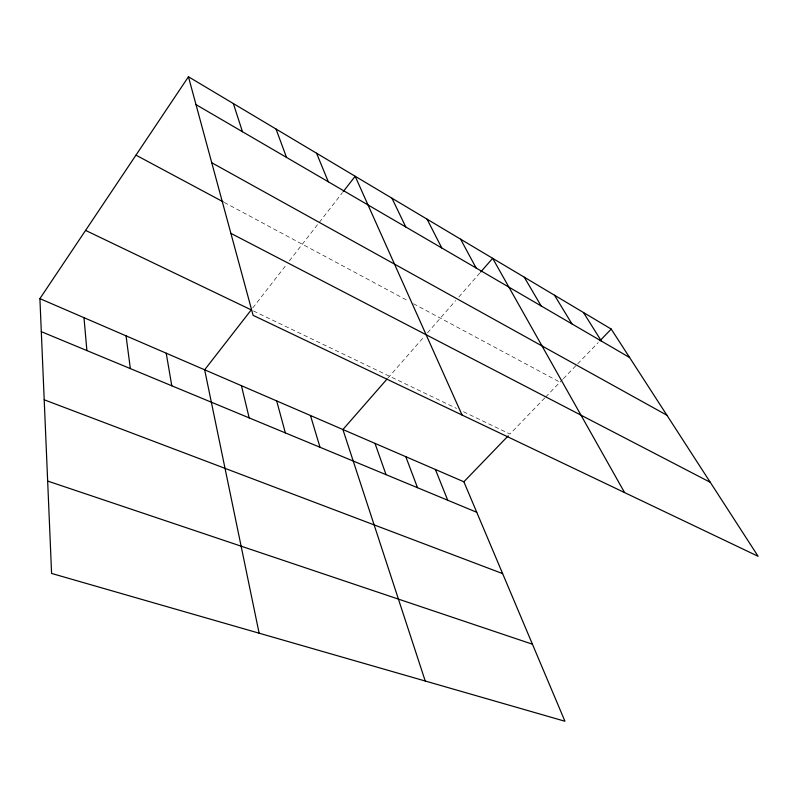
<?xml version="1.0" encoding="UTF-8"?>
<svg xmlns="http://www.w3.org/2000/svg" width="798" height="798" viewBox="0 0 798 798"><rect width="100%" height="100%" fill="white"/><g stroke="black" fill="none" stroke-linecap="round" stroke-linejoin="round"><path stroke-width="0.6" stroke-dasharray="3.99 2.99" d="M252.767 307.938L286.292 264.826M289.345 260.896L342.492 192.567M387.888 378.102L424.237 336.556M427.459 332.876L455.658 300.637M458.88 296.956L479.798 273.036M544.765 397.943L509.952 434.032L462.012 411.03M545.613 397.075L562.5 379.559M563.348 378.691L576.824 364.716M577.672 363.848L598.231 342.532M253.475 310.971L456.556 408.416M224.298 202.443L408.097 300.856M413.474 303.739L559.977 382.182"/><path stroke-width="1.2" d="M39.9 298.632L463.877 481.783L564.944 721.242L51.591 573.443L39.9 298.632L188.448 76.758L611.218 329.075L758.1 556.286L253.106 315.34L188.448 76.758M343.24 191.61L355.17 176.268L462.072 415.04M387.07 379.04L342.911 429.533L425.234 681.013M480.605 272.118L492.675 258.323L624.575 492.575M463.877 481.783L508.216 435.828M599.966 340.736L611.218 329.075M47.661 481.064L532.426 644.205M44.209 399.798L502.63 573.612M41.306 331.669L476.745 512.276M85.585 230.403L251.24 309.893L204.647 369.803L259.121 633.193M230.881 233.355L710.26 482.291M135.969 155.141L223.201 201.854M211.749 162.742L666.909 415.229M195.989 104.608L629.622 357.544M583.458 312.507L601.413 341.095M554.5 295.23L571.947 323.908M524.266 277.185L541.134 305.933M460.606 239.191L476.117 268.008M427.07 219.181L441.793 247.988M391.968 198.223L405.793 226.991M316.567 153.226L328.297 181.784M435.399 469.483L447.718 500.236M405.793 456.695L417.514 487.708M276.018 129.027L286.512 157.406M374.99 443.389L386.033 474.65M233.365 103.57L242.462 131.72M310.472 415.519L320.008 447.269M276.677 400.915L285.355 432.895M241.435 385.693L249.166 417.883M166.223 353.205L171.789 385.783M126.044 335.848L130.353 368.606M83.98 317.674L86.902 350.581"/></g></svg>
